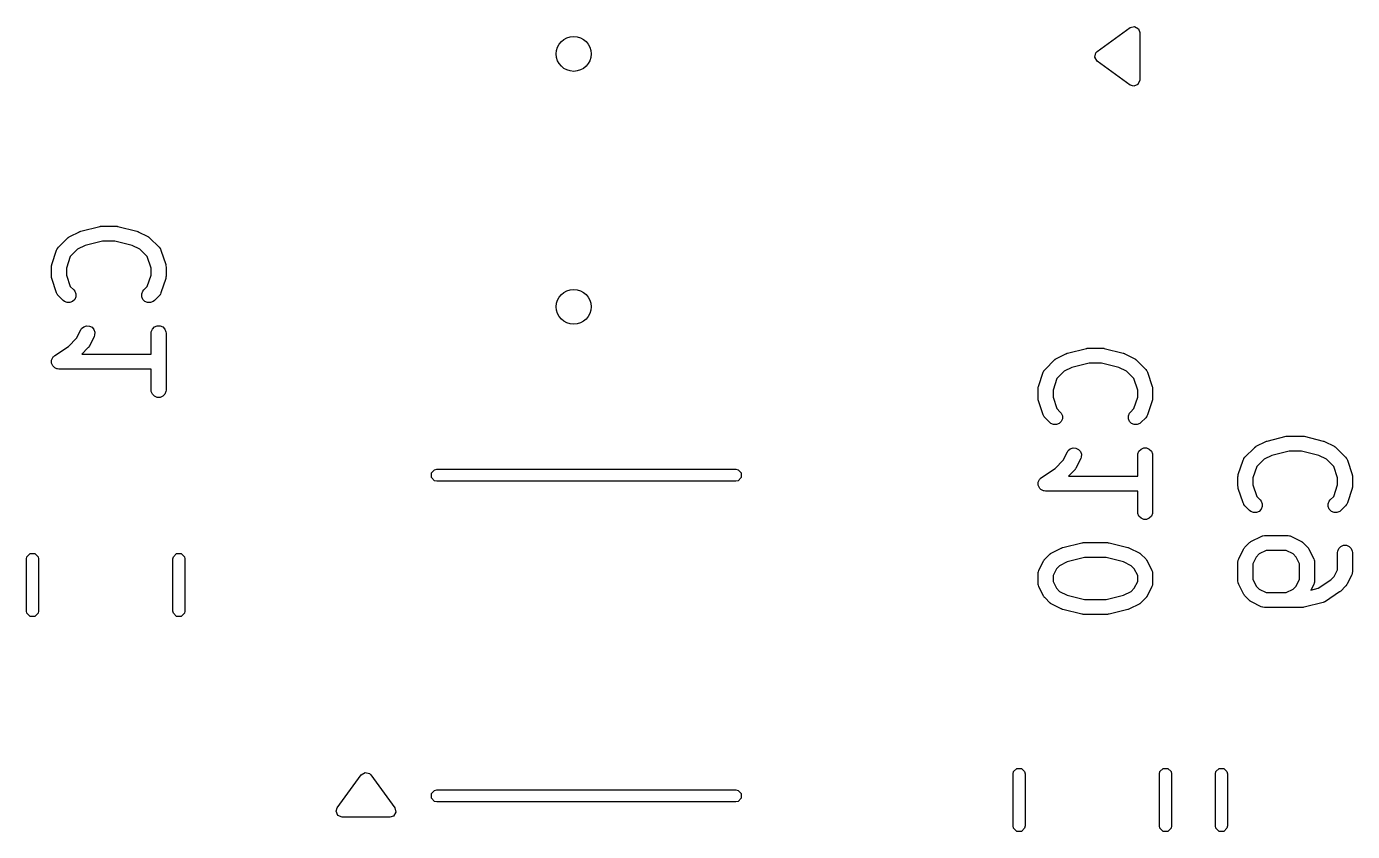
# Model space of a CAD drawing. Extents: x 0.25 to 2.52, y 0.36 to 1.75.
# Drawn here: x 1.404 to 1.928, y 1.043 to 1.361 of the extents above; entities that cross this region are included whole.
import ezdxf

# ---------------------------------------------------------------- set-up
doc = ezdxf.new("R2010")
doc.units = 0
doc.header["$MEASUREMENT"] = 0
doc.layers.add('BLACK', color=7, linetype='CONTINUOUS')

msp = doc.modelspace()

# ---------------------------------------------------------------- linework, layer by layer
at = {"layer": 'BLACK', "linetype": 'CONTINUOUS'}
for p, q in [((1.82699, 1.35096), (1.83998, 1.36041)), ((1.83998, 1.36041), (1.84174, 1.36083)), ((1.84174, 1.36083), (1.84328, 1.35989)), ((1.84328, 1.35989), (1.84374, 1.3585)), ((1.84374, 1.3585), (1.84374, 1.3396)), ((1.82605, 1.34868), (1.82647, 1.35044)), ((1.82699, 1.34714), (1.82605, 1.34868)), ((1.82647, 1.35044), (1.82699, 1.35096)), ((1.83998, 1.33769), (1.82699, 1.34714)), ((1.84137, 1.33724), (1.83998, 1.33769)), ((1.84304, 1.33793), (1.84137, 1.33724)), ((1.84374, 1.3396), (1.84304, 1.33793)), ((1.42084, 1.27783), (1.42459, 1.2797)), ((1.42459, 1.2797), (1.42463, 1.27972)), ((1.42463, 1.27972), (1.42465, 1.27973)), ((1.42465, 1.27973), (1.42489, 1.27982)), ((1.42489, 1.27982), (1.42513, 1.27991)), ((1.42513, 1.27991), (1.42515, 1.27991)), ((1.42515, 1.27991), (1.42519, 1.27992)), ((1.42519, 1.27992), (1.43269, 1.2818)), ((1.43269, 1.2818), (1.43279, 1.28181)), ((1.43279, 1.28181), (1.43283, 1.28183)), ((1.43283, 1.28183), (1.43305, 1.28185)), ((1.43305, 1.28185), (1.43327, 1.28188)), ((1.43327, 1.28188), (1.43331, 1.28188)), ((1.43331, 1.28188), (1.43341, 1.28189)), ((1.43341, 1.28189), (1.43903, 1.28189)), ((1.43903, 1.28189), (1.43913, 1.28188)), ((1.43913, 1.28188), (1.43918, 1.28188)), ((1.43918, 1.28188), (1.43939, 1.28185)), ((1.43939, 1.28185), (1.43961, 1.28183)), ((1.43961, 1.28183), (1.43965, 1.28181)), ((1.43965, 1.28181), (1.43975, 1.2818)), ((1.43975, 1.2818), (1.44725, 1.27992)), ((1.44725, 1.27992), (1.44729, 1.27991)), ((1.44729, 1.27991), (1.44731, 1.27991)), ((1.44731, 1.27991), (1.44755, 1.27982)), ((1.44755, 1.27982), (1.44779, 1.27973)), ((1.44779, 1.27973), (1.44781, 1.27972)), ((1.44781, 1.27972), (1.44785, 1.2797)), ((1.44785, 1.2797), (1.4516, 1.27783)), ((1.41632, 1.27352), (1.42007, 1.27727)), ((1.42007, 1.27727), (1.4203, 1.27746)), ((1.4203, 1.27746), (1.42035, 1.27752)), ((1.42035, 1.27752), (1.42044, 1.27757)), ((1.42044, 1.27757), (1.42052, 1.27764)), ((1.42052, 1.27764), (1.42059, 1.27767)), ((1.42059, 1.27767), (1.42084, 1.27783)), ((1.42694, 1.27427), (1.42391, 1.27276)), ((1.43377, 1.27598), (1.42694, 1.27427)), ((1.43867, 1.27598), (1.43377, 1.27598)), ((1.4455, 1.27427), (1.43867, 1.27598)), ((1.44853, 1.27276), (1.4455, 1.27427)), ((1.4516, 1.27783), (1.45185, 1.27767)), ((1.45185, 1.27767), (1.45192, 1.27764)), ((1.45192, 1.27764), (1.452, 1.27757)), ((1.452, 1.27757), (1.45209, 1.27752)), ((1.45209, 1.27752), (1.45214, 1.27746)), ((1.45214, 1.27746), (1.45237, 1.27727)), ((1.45237, 1.27727), (1.45612, 1.27352)), ((1.41373, 1.26674), (1.41561, 1.27237)), ((1.41561, 1.27237), (1.41585, 1.2729)), ((1.41585, 1.2729), (1.41592, 1.27298)), ((1.41592, 1.27298), (1.41596, 1.27308)), ((1.41596, 1.27308), (1.41632, 1.27352)), ((1.42099, 1.26984), (1.41949, 1.26533)), ((1.42391, 1.27276), (1.42099, 1.26984)), ((1.45145, 1.26984), (1.44853, 1.27276)), ((1.45295, 1.26533), (1.45145, 1.26984)), ((1.45612, 1.27352), (1.45649, 1.27308)), ((1.45649, 1.27308), (1.45653, 1.27298)), ((1.45653, 1.27298), (1.4566, 1.2729)), ((1.4566, 1.2729), (1.45683, 1.27237)), ((1.45683, 1.27237), (1.45871, 1.26674)), ((1.41358, 1.26581), (1.41361, 1.2661)), ((1.41358, 1.26206), (1.41358, 1.26581)), ((1.41361, 1.26618), (1.41363, 1.26628)), ((1.41361, 1.2661), (1.41361, 1.26618)), ((1.41363, 1.26628), (1.41364, 1.26639)), ((1.41364, 1.26639), (1.41367, 1.26646)), ((1.41367, 1.26646), (1.41373, 1.26674)), ((1.41949, 1.26533), (1.41949, 1.26254)), ((1.45295, 1.26254), (1.45295, 1.26533)), ((1.45871, 1.26674), (1.45877, 1.26646)), ((1.45877, 1.26646), (1.4588, 1.26639)), ((1.4588, 1.26639), (1.45881, 1.26628)), ((1.45881, 1.26628), (1.45884, 1.26618)), ((1.45884, 1.26618), (1.45883, 1.2661)), ((1.45883, 1.2661), (1.45886, 1.26581)), ((1.45886, 1.26581), (1.45886, 1.26206)), ((1.41361, 1.26177), (1.41358, 1.26206)), ((1.41361, 1.26169), (1.41361, 1.26177)), ((1.41363, 1.26159), (1.41361, 1.26169)), ((1.41364, 1.26148), (1.41363, 1.26159)), ((1.41367, 1.26141), (1.41364, 1.26148)), ((1.41373, 1.26113), (1.41367, 1.26141)), ((1.41561, 1.2555), (1.41373, 1.26113)), ((1.41949, 1.26254), (1.42099, 1.25803)), ((1.42099, 1.25803), (1.42237, 1.25665)), ((1.45007, 1.25665), (1.45145, 1.25803)), ((1.45145, 1.25803), (1.45295, 1.26254)), ((1.45871, 1.26113), (1.45683, 1.2555)), ((1.45877, 1.26141), (1.45871, 1.26113)), ((1.4588, 1.26148), (1.45877, 1.26141)), ((1.45881, 1.26159), (1.4588, 1.26148)), ((1.45884, 1.26169), (1.45881, 1.26159)), ((1.45886, 1.26206), (1.45883, 1.26177)), ((1.45883, 1.26177), (1.45884, 1.26169)), ((1.41585, 1.25497), (1.41561, 1.2555)), ((1.41592, 1.25489), (1.41585, 1.25497)), ((1.41596, 1.2548), (1.41592, 1.25489)), ((1.41632, 1.25435), (1.41596, 1.2548)), ((1.4182, 1.25247), (1.41632, 1.25435)), ((1.42274, 1.25292), (1.42193, 1.25211)), ((1.42237, 1.25665), (1.42274, 1.2562)), ((1.42274, 1.2562), (1.42318, 1.25514)), ((1.42318, 1.25399), (1.42274, 1.25292)), ((1.42318, 1.25514), (1.42318, 1.25399)), ((1.44926, 1.25514), (1.4497, 1.2562)), ((1.44926, 1.25399), (1.44926, 1.25514)), ((1.4497, 1.25292), (1.44926, 1.25399)), ((1.4497, 1.2562), (1.45007, 1.25665)), ((1.45052, 1.25211), (1.4497, 1.25292)), ((1.45612, 1.25435), (1.45424, 1.25247)), ((1.45649, 1.2548), (1.45612, 1.25435)), ((1.45653, 1.25489), (1.45649, 1.2548)), ((1.4566, 1.25497), (1.45653, 1.25489)), ((1.45683, 1.2555), (1.4566, 1.25497)), ((1.41865, 1.25211), (1.4182, 1.25247)), ((1.41971, 1.25167), (1.41865, 1.25211)), ((1.42086, 1.25167), (1.41971, 1.25167)), ((1.42193, 1.25211), (1.42086, 1.25167)), ((1.45158, 1.25167), (1.45052, 1.25211)), ((1.45273, 1.25167), (1.45158, 1.25167)), ((1.4538, 1.25211), (1.45273, 1.25167)), ((1.45424, 1.25247), (1.4538, 1.25211)), ((1.42632, 1.24213), (1.42742, 1.24249)), ((1.42742, 1.24249), (1.42856, 1.24241)), ((1.42856, 1.24241), (1.4296, 1.2419)), ((1.45427, 1.24202), (1.45533, 1.24246)), ((1.45533, 1.24246), (1.45648, 1.24246)), ((1.45648, 1.24246), (1.45755, 1.24202)), ((1.42028, 1.23436), (1.42348, 1.23756)), ((1.42348, 1.23756), (1.42514, 1.24088)), ((1.42514, 1.24088), (1.42545, 1.24137)), ((1.42545, 1.24137), (1.42632, 1.24213)), ((1.43043, 1.23824), (1.42855, 1.23449)), ((1.4296, 1.2419), (1.43035, 1.24103)), ((1.43035, 1.24103), (1.43071, 1.23993)), ((1.43063, 1.23878), (1.43043, 1.23824)), ((1.43071, 1.23993), (1.43063, 1.23878)), ((1.45295, 1.23956), (1.45301, 1.24014)), ((1.45295, 1.23127), (1.45295, 1.23956)), ((1.45301, 1.24014), (1.45345, 1.2412)), ((1.45345, 1.2412), (1.45427, 1.24202)), ((1.45755, 1.24202), (1.45836, 1.2412)), ((1.45836, 1.2412), (1.4588, 1.24014)), ((1.4588, 1.24014), (1.45886, 1.23956)), ((1.45886, 1.23956), (1.45886, 1.21707)), ((1.4149, 1.23077), (1.42028, 1.23436)), ((1.428, 1.23373), (1.42554, 1.23127)), ((1.42818, 1.23395), (1.428, 1.23373)), ((1.42824, 1.234), (1.42818, 1.23395)), ((1.4283, 1.23409), (1.42824, 1.234)), ((1.42837, 1.23417), (1.4283, 1.23409)), ((1.42839, 1.23425), (1.42837, 1.23417)), ((1.42855, 1.23449), (1.42839, 1.23425)), ((1.81519, 1.23167), (1.82269, 1.23355)), ((1.82269, 1.23355), (1.82279, 1.23356)), ((1.82279, 1.23356), (1.82283, 1.23358)), ((1.82283, 1.23358), (1.82305, 1.2336)), ((1.82305, 1.2336), (1.82327, 1.23363)), ((1.82327, 1.23363), (1.82331, 1.23362)), ((1.82331, 1.23362), (1.82341, 1.23363)), ((1.82341, 1.23363), (1.82903, 1.23363)), ((1.82903, 1.23363), (1.82913, 1.23362)), ((1.82913, 1.23362), (1.82918, 1.23363)), ((1.82918, 1.23363), (1.82939, 1.2336)), ((1.82939, 1.2336), (1.82961, 1.23358)), ((1.82961, 1.23358), (1.82965, 1.23356)), ((1.82965, 1.23356), (1.82975, 1.23355)), ((1.82975, 1.23355), (1.83725, 1.23167)), ((1.41358, 1.22832), (1.41364, 1.2286)), ((1.41364, 1.22803), (1.41358, 1.22832)), ((1.41364, 1.22889), (1.41375, 1.22916)), ((1.41364, 1.2286), (1.41364, 1.22889)), ((1.41364, 1.22774), (1.41364, 1.22803)), ((1.41375, 1.22747), (1.41364, 1.22774)), ((1.41375, 1.22916), (1.41381, 1.22945)), ((1.41381, 1.22719), (1.41375, 1.22747)), ((1.41381, 1.22945), (1.41397, 1.22969)), ((1.41397, 1.22694), (1.41381, 1.22719)), ((1.41397, 1.22969), (1.41408, 1.22996)), ((1.41408, 1.22667), (1.41397, 1.22694)), ((1.41408, 1.22996), (1.41429, 1.23016)), ((1.41429, 1.22647), (1.41408, 1.22667)), ((1.41429, 1.23016), (1.41445, 1.23041)), ((1.41445, 1.23041), (1.41489, 1.23077)), ((1.41489, 1.23077), (1.4149, 1.23077)), ((1.4149, 1.23077), (1.4149, 1.23077)), ((1.4149, 1.23077), (1.4149, 1.23077)), ((1.42554, 1.23127), (1.45295, 1.23127)), ((1.80632, 1.22527), (1.81007, 1.22902)), ((1.81007, 1.22902), (1.8103, 1.22921)), ((1.8103, 1.22921), (1.81035, 1.22926)), ((1.81035, 1.22926), (1.81044, 1.22932)), ((1.81044, 1.22932), (1.81052, 1.22939)), ((1.81052, 1.22939), (1.81059, 1.22942)), ((1.81059, 1.22942), (1.81084, 1.22957)), ((1.81084, 1.22957), (1.81459, 1.23145)), ((1.81459, 1.23145), (1.81463, 1.23146)), ((1.81463, 1.23146), (1.81465, 1.23148)), ((1.81465, 1.23148), (1.81489, 1.23156)), ((1.81489, 1.23156), (1.81513, 1.23165)), ((1.81513, 1.23165), (1.81515, 1.23166)), ((1.81515, 1.23166), (1.81519, 1.23167)), ((1.82377, 1.22773), (1.81694, 1.22602)), ((1.82867, 1.22773), (1.82377, 1.22773)), ((1.8355, 1.22602), (1.82867, 1.22773)), ((1.83725, 1.23167), (1.83729, 1.23166)), ((1.83729, 1.23166), (1.83731, 1.23165)), ((1.83731, 1.23165), (1.83755, 1.23156)), ((1.83755, 1.23156), (1.83779, 1.23148)), ((1.83779, 1.23148), (1.83781, 1.23146)), ((1.83781, 1.23146), (1.83785, 1.23145)), ((1.83785, 1.23145), (1.8416, 1.22957)), ((1.8416, 1.22957), (1.84185, 1.22942)), ((1.84185, 1.22942), (1.84192, 1.22939)), ((1.84192, 1.22939), (1.842, 1.22932)), ((1.842, 1.22932), (1.84209, 1.22926)), ((1.84209, 1.22926), (1.84214, 1.22921)), ((1.84214, 1.22921), (1.84237, 1.22902)), ((1.84237, 1.22902), (1.84612, 1.22527)), ((1.41445, 1.22623), (1.41429, 1.22647)), ((1.41469, 1.22607), (1.41445, 1.22623)), ((1.4149, 1.22586), (1.41469, 1.22607)), ((1.41516, 1.22575), (1.4149, 1.22586)), ((1.4154, 1.22559), (1.41516, 1.22575)), ((1.41569, 1.22553), (1.4154, 1.22559)), ((1.41596, 1.22542), (1.41569, 1.22553)), ((1.41653, 1.22536), (1.41596, 1.22542)), ((1.41654, 1.22536), (1.41653, 1.22536)), ((1.41653, 1.22536), (1.41653, 1.22536)), ((1.41653, 1.22536), (1.41653, 1.22536)), ((1.45295, 1.22536), (1.41654, 1.22536)), ((1.45295, 1.21707), (1.45295, 1.22536)), ((1.80373, 1.21849), (1.80561, 1.22412)), ((1.80561, 1.22412), (1.80585, 1.22464)), ((1.80585, 1.22464), (1.80592, 1.22472)), ((1.80592, 1.22472), (1.80596, 1.22482)), ((1.80596, 1.22482), (1.80632, 1.22527)), ((1.81099, 1.22159), (1.80949, 1.21708)), ((1.81391, 1.22451), (1.81099, 1.22159)), ((1.81694, 1.22602), (1.81391, 1.22451)), ((1.83853, 1.22451), (1.8355, 1.22602)), ((1.84145, 1.22159), (1.83853, 1.22451)), ((1.84295, 1.21708), (1.84145, 1.22159)), ((1.84612, 1.22527), (1.84649, 1.22482)), ((1.84649, 1.22482), (1.84653, 1.22472)), ((1.84653, 1.22472), (1.8466, 1.22464)), ((1.8466, 1.22464), (1.84683, 1.22412)), ((1.84683, 1.22412), (1.84871, 1.21849)), ((1.45301, 1.21649), (1.45295, 1.21707)), ((1.45345, 1.21543), (1.45301, 1.21649)), ((1.4588, 1.21649), (1.45836, 1.21543)), ((1.45886, 1.21707), (1.4588, 1.21649)), ((1.80358, 1.21756), (1.80361, 1.21785)), ((1.80358, 1.21381), (1.80358, 1.21756)), ((1.80361, 1.21793), (1.80363, 1.21803)), ((1.80361, 1.21785), (1.80361, 1.21793)), ((1.80363, 1.21803), (1.80364, 1.21813)), ((1.80364, 1.21813), (1.80367, 1.21821)), ((1.80367, 1.21821), (1.80373, 1.21849)), ((1.80949, 1.21708), (1.80949, 1.21429)), ((1.84295, 1.21429), (1.84295, 1.21708)), ((1.84871, 1.21849), (1.84877, 1.21821)), ((1.84877, 1.21821), (1.8488, 1.21813)), ((1.8488, 1.21813), (1.84881, 1.21803)), ((1.84881, 1.21803), (1.84884, 1.21793)), ((1.84884, 1.21793), (1.84883, 1.21785)), ((1.84883, 1.21785), (1.84886, 1.21756)), ((1.84886, 1.21756), (1.84886, 1.21381)), ((1.45427, 1.21461), (1.45345, 1.21543)), ((1.45533, 1.21417), (1.45427, 1.21461)), ((1.45648, 1.21417), (1.45533, 1.21417)), ((1.45755, 1.21461), (1.45648, 1.21417)), ((1.45836, 1.21543), (1.45755, 1.21461)), ((1.80361, 1.21352), (1.80358, 1.21381)), ((1.80361, 1.21344), (1.80361, 1.21352)), ((1.80363, 1.21334), (1.80361, 1.21344)), ((1.80364, 1.21323), (1.80363, 1.21334)), ((1.80367, 1.21316), (1.80364, 1.21323)), ((1.80373, 1.21287), (1.80367, 1.21316)), ((1.80561, 1.20725), (1.80373, 1.21287)), ((1.80949, 1.21429), (1.81099, 1.20978)), ((1.84145, 1.20978), (1.84295, 1.21429)), ((1.84871, 1.21287), (1.84683, 1.20725)), ((1.84877, 1.21316), (1.84871, 1.21287)), ((1.8488, 1.21323), (1.84877, 1.21316)), ((1.84881, 1.21334), (1.8488, 1.21323)), ((1.84884, 1.21344), (1.84881, 1.21334)), ((1.84886, 1.21381), (1.84883, 1.21352)), ((1.84883, 1.21352), (1.84884, 1.21344)), ((1.80585, 1.20672), (1.80561, 1.20725)), ((1.80592, 1.20664), (1.80585, 1.20672)), ((1.80596, 1.20654), (1.80592, 1.20664)), ((1.80632, 1.2061), (1.80596, 1.20654)), ((1.8082, 1.20422), (1.80632, 1.2061)), ((1.81099, 1.20978), (1.81237, 1.2084)), ((1.81237, 1.2084), (1.81274, 1.20795)), ((1.81274, 1.20795), (1.81318, 1.20689)), ((1.81318, 1.20573), (1.81274, 1.20467)), ((1.81318, 1.20689), (1.81318, 1.20573)), ((1.83926, 1.20689), (1.8397, 1.20795)), ((1.83926, 1.20573), (1.83926, 1.20689)), ((1.8397, 1.20467), (1.83926, 1.20573)), ((1.8397, 1.20795), (1.84007, 1.2084)), ((1.84007, 1.2084), (1.84145, 1.20978)), ((1.84612, 1.2061), (1.84424, 1.20422)), ((1.84649, 1.20654), (1.84612, 1.2061)), ((1.84653, 1.20664), (1.84649, 1.20654)), ((1.8466, 1.20672), (1.84653, 1.20664)), ((1.84683, 1.20725), (1.8466, 1.20672)), ((1.80865, 1.20385), (1.8082, 1.20422)), ((1.80971, 1.20341), (1.80865, 1.20385)), ((1.81086, 1.20341), (1.80971, 1.20341)), ((1.81193, 1.20385), (1.81086, 1.20341)), ((1.81274, 1.20467), (1.81193, 1.20385)), ((1.84052, 1.20385), (1.8397, 1.20467)), ((1.84158, 1.20341), (1.84052, 1.20385)), ((1.84273, 1.20341), (1.84158, 1.20341)), ((1.8438, 1.20385), (1.84273, 1.20341)), ((1.84424, 1.20422), (1.8438, 1.20385)), ((1.88984, 1.19483), (1.89359, 1.1967)), ((1.89359, 1.1967), (1.89363, 1.19672)), ((1.89363, 1.19672), (1.89365, 1.19673)), ((1.89365, 1.19673), (1.89389, 1.19682)), ((1.89389, 1.19682), (1.89413, 1.19691)), ((1.89413, 1.19691), (1.89415, 1.19691)), ((1.89415, 1.19691), (1.89419, 1.19692)), ((1.89419, 1.19692), (1.90169, 1.1988)), ((1.90169, 1.1988), (1.90179, 1.19881)), ((1.90179, 1.19881), (1.90183, 1.19883)), ((1.90183, 1.19883), (1.90205, 1.19885)), ((1.90205, 1.19885), (1.90227, 1.19888)), ((1.90227, 1.19888), (1.90231, 1.19888)), ((1.90231, 1.19888), (1.90241, 1.19889)), ((1.90241, 1.19889), (1.90803, 1.19889)), ((1.90803, 1.19889), (1.90813, 1.19888)), ((1.90813, 1.19888), (1.90818, 1.19888)), ((1.90818, 1.19888), (1.90839, 1.19885)), ((1.90839, 1.19885), (1.90861, 1.19883)), ((1.90861, 1.19883), (1.90865, 1.19881)), ((1.90865, 1.19881), (1.90875, 1.1988)), ((1.90875, 1.1988), (1.91625, 1.19692)), ((1.91625, 1.19692), (1.91629, 1.19691)), ((1.91629, 1.19691), (1.91631, 1.19691)), ((1.91631, 1.19691), (1.91655, 1.19682)), ((1.91655, 1.19682), (1.91679, 1.19673)), ((1.91679, 1.19673), (1.91681, 1.19672)), ((1.91681, 1.19672), (1.91685, 1.1967)), ((1.91685, 1.1967), (1.9206, 1.19483)), ((1.81348, 1.18931), (1.81514, 1.19263)), ((1.81514, 1.19263), (1.81545, 1.19312)), ((1.81545, 1.19312), (1.81632, 1.19388)), ((1.81632, 1.19388), (1.81742, 1.19424)), ((1.81742, 1.19424), (1.81856, 1.19416)), ((1.82043, 1.18999), (1.81855, 1.18624)), ((1.81856, 1.19416), (1.8196, 1.19364)), ((1.8196, 1.19364), (1.82035, 1.19277)), ((1.82035, 1.19277), (1.82071, 1.19168)), ((1.82063, 1.19053), (1.82043, 1.18999)), ((1.82071, 1.19168), (1.82063, 1.19053)), ((1.84295, 1.19131), (1.84301, 1.19189)), ((1.84295, 1.18302), (1.84295, 1.19131)), ((1.84301, 1.19189), (1.84345, 1.19295)), ((1.84345, 1.19295), (1.84427, 1.19377)), ((1.84427, 1.19377), (1.84533, 1.19421)), ((1.84533, 1.19421), (1.84648, 1.19421)), ((1.84648, 1.19421), (1.84755, 1.19377)), ((1.84755, 1.19377), (1.84836, 1.19295)), ((1.84836, 1.19295), (1.8488, 1.19189)), ((1.8488, 1.19189), (1.84886, 1.19131)), ((1.84886, 1.19131), (1.84886, 1.16881)), ((1.88461, 1.18937), (1.88485, 1.1899)), ((1.88485, 1.1899), (1.88492, 1.18998)), ((1.88492, 1.18998), (1.88496, 1.19008)), ((1.88496, 1.19008), (1.88532, 1.19052)), ((1.88532, 1.19052), (1.88907, 1.19427)), ((1.88907, 1.19427), (1.8893, 1.19446)), ((1.8893, 1.19446), (1.88935, 1.19452)), ((1.88935, 1.19452), (1.88944, 1.19457)), ((1.88944, 1.19457), (1.88952, 1.19464)), ((1.88952, 1.19464), (1.88959, 1.19467)), ((1.88959, 1.19467), (1.88984, 1.19483)), ((1.89594, 1.19127), (1.89291, 1.18976)), ((1.90277, 1.19298), (1.89594, 1.19127)), ((1.90767, 1.19298), (1.90277, 1.19298)), ((1.9145, 1.19127), (1.90767, 1.19298)), ((1.91753, 1.18976), (1.9145, 1.19127)), ((1.9206, 1.19483), (1.92085, 1.19467)), ((1.92085, 1.19467), (1.92092, 1.19464)), ((1.92092, 1.19464), (1.921, 1.19457)), ((1.921, 1.19457), (1.92109, 1.19452)), ((1.92109, 1.19452), (1.92114, 1.19446)), ((1.92114, 1.19446), (1.92137, 1.19427)), ((1.92137, 1.19427), (1.92512, 1.19052)), ((1.92512, 1.19052), (1.92549, 1.19008)), ((1.92549, 1.19008), (1.92553, 1.18998)), ((1.92553, 1.18998), (1.9256, 1.1899)), ((1.9256, 1.1899), (1.92583, 1.18937)), ((1.56376, 1.18429), (1.56504, 1.18557)), ((1.56504, 1.18557), (1.56594, 1.18575)), ((1.56594, 1.18575), (1.625, 1.18575)), ((1.625, 1.18575), (1.68406, 1.18575)), ((1.68406, 1.18575), (1.68496, 1.18557)), ((1.68496, 1.18557), (1.68624, 1.18429)), ((1.8049, 1.18252), (1.81028, 1.18611)), ((1.81028, 1.18611), (1.81348, 1.18931)), ((1.818, 1.18547), (1.81554, 1.18302)), ((1.81818, 1.1857), (1.818, 1.18547)), ((1.81824, 1.18575), (1.81818, 1.1857)), ((1.8183, 1.18584), (1.81824, 1.18575)), ((1.81837, 1.18592), (1.8183, 1.18584)), ((1.81839, 1.18599), (1.81837, 1.18592)), ((1.81855, 1.18624), (1.81839, 1.18599)), ((1.88273, 1.18374), (1.88461, 1.18937)), ((1.88999, 1.18684), (1.88849, 1.18233)), ((1.89291, 1.18976), (1.88999, 1.18684)), ((1.92045, 1.18684), (1.91753, 1.18976)), ((1.92195, 1.18233), (1.92045, 1.18684)), ((1.92583, 1.18937), (1.92771, 1.18374)), ((1.56376, 1.18248), (1.56376, 1.18429)), ((1.56504, 1.1812), (1.56376, 1.18248)), ((1.56594, 1.18102), (1.56504, 1.1812)), ((1.625, 1.18102), (1.56594, 1.18102)), ((1.68406, 1.18102), (1.625, 1.18102)), ((1.68496, 1.1812), (1.68406, 1.18102)), ((1.68624, 1.18248), (1.68496, 1.1812)), ((1.68624, 1.18429), (1.68624, 1.18248)), ((1.80358, 1.18007), (1.80364, 1.18035)), ((1.80364, 1.17978), (1.80358, 1.18007)), ((1.80364, 1.18064), (1.80375, 1.18091)), ((1.80364, 1.18035), (1.80364, 1.18064)), ((1.80364, 1.17949), (1.80364, 1.17978)), ((1.80375, 1.17922), (1.80364, 1.17949)), ((1.80375, 1.18091), (1.80381, 1.1812)), ((1.80381, 1.1812), (1.80397, 1.18144)), ((1.80397, 1.18144), (1.80408, 1.1817)), ((1.80408, 1.1817), (1.80429, 1.18191)), ((1.80429, 1.18191), (1.80445, 1.18215)), ((1.80445, 1.18215), (1.80489, 1.18252)), ((1.80489, 1.18252), (1.8049, 1.18252)), ((1.8049, 1.18252), (1.8049, 1.18252)), ((1.8049, 1.18252), (1.8049, 1.18252)), ((1.81554, 1.18302), (1.84295, 1.18302)), ((1.88258, 1.18281), (1.88261, 1.1831)), ((1.88258, 1.17906), (1.88258, 1.18281)), ((1.88261, 1.18318), (1.88263, 1.18328)), ((1.88261, 1.1831), (1.88261, 1.18318)), ((1.88263, 1.18328), (1.88264, 1.18339)), ((1.88264, 1.18339), (1.88267, 1.18346)), ((1.88267, 1.18346), (1.88273, 1.18374)), ((1.88849, 1.18233), (1.88849, 1.17954)), ((1.88849, 1.17954), (1.88999, 1.17503)), ((1.92045, 1.17503), (1.92195, 1.17954)), ((1.92195, 1.17954), (1.92195, 1.18233)), ((1.92771, 1.18374), (1.92777, 1.18346)), ((1.92777, 1.18346), (1.9278, 1.18339)), ((1.9278, 1.18339), (1.92781, 1.18328)), ((1.92781, 1.18328), (1.92784, 1.18318)), ((1.92784, 1.18318), (1.92783, 1.1831)), ((1.92783, 1.1831), (1.92786, 1.18281)), ((1.92786, 1.18281), (1.92786, 1.17906)), ((1.80381, 1.17894), (1.80375, 1.17922)), ((1.80397, 1.17869), (1.80381, 1.17894)), ((1.80408, 1.17842), (1.80397, 1.17869)), ((1.80429, 1.17822), (1.80408, 1.17842)), ((1.80445, 1.17798), (1.80429, 1.17822)), ((1.80469, 1.17781), (1.80445, 1.17798)), ((1.8049, 1.17761), (1.80469, 1.17781)), ((1.80516, 1.1775), (1.8049, 1.17761)), ((1.8054, 1.17734), (1.80516, 1.1775)), ((1.80569, 1.17728), (1.8054, 1.17734)), ((1.80596, 1.17717), (1.80569, 1.17728)), ((1.80653, 1.17711), (1.80596, 1.17717)), ((1.80654, 1.17711), (1.80653, 1.17711)), ((1.80653, 1.17711), (1.80653, 1.17711)), ((1.80653, 1.17711), (1.80653, 1.17711)), ((1.84295, 1.17711), (1.80654, 1.17711)), ((1.84295, 1.16881), (1.84295, 1.17711)), ((1.88261, 1.17877), (1.88258, 1.17906)), ((1.88261, 1.17869), (1.88261, 1.17877)), ((1.88263, 1.17859), (1.88261, 1.17869)), ((1.88264, 1.17848), (1.88263, 1.17859)), ((1.88267, 1.17841), (1.88264, 1.17848)), ((1.88273, 1.17813), (1.88267, 1.17841)), ((1.88461, 1.1725), (1.88273, 1.17813)), ((1.88999, 1.17503), (1.89137, 1.17365)), ((1.91907, 1.17365), (1.92045, 1.17503)), ((1.92771, 1.17813), (1.92583, 1.1725)), ((1.92777, 1.17841), (1.92771, 1.17813)), ((1.9278, 1.17848), (1.92777, 1.17841)), ((1.92781, 1.17859), (1.9278, 1.17848)), ((1.92784, 1.17869), (1.92781, 1.17859)), ((1.92786, 1.17906), (1.92783, 1.17877)), ((1.92783, 1.17877), (1.92784, 1.17869)), ((1.88485, 1.17197), (1.88461, 1.1725)), ((1.88492, 1.17189), (1.88485, 1.17197)), ((1.88496, 1.1718), (1.88492, 1.17189)), ((1.88532, 1.17135), (1.88496, 1.1718)), ((1.8872, 1.16947), (1.88532, 1.17135)), ((1.88765, 1.16911), (1.8872, 1.16947)), ((1.88871, 1.16867), (1.88765, 1.16911)), ((1.89093, 1.16911), (1.88986, 1.16867)), ((1.89174, 1.16992), (1.89093, 1.16911)), ((1.89137, 1.17365), (1.89174, 1.1732)), ((1.89174, 1.1732), (1.89218, 1.17214)), ((1.89218, 1.17099), (1.89174, 1.16992)), ((1.89218, 1.17214), (1.89218, 1.17099)), ((1.91826, 1.17214), (1.9187, 1.1732)), ((1.91826, 1.17099), (1.91826, 1.17214)), ((1.9187, 1.16992), (1.91826, 1.17099)), ((1.9187, 1.1732), (1.91907, 1.17365)), ((1.91952, 1.16911), (1.9187, 1.16992)), ((1.92058, 1.16867), (1.91952, 1.16911)), ((1.9228, 1.16911), (1.92173, 1.16867)), ((1.92324, 1.16947), (1.9228, 1.16911)), ((1.92512, 1.17135), (1.92324, 1.16947)), ((1.92549, 1.1718), (1.92512, 1.17135)), ((1.92553, 1.17189), (1.92549, 1.1718)), ((1.9256, 1.17197), (1.92553, 1.17189)), ((1.92583, 1.1725), (1.9256, 1.17197)), ((1.84301, 1.16824), (1.84295, 1.16881)), ((1.84345, 1.16717), (1.84301, 1.16824)), ((1.84427, 1.16636), (1.84345, 1.16717)), ((1.84533, 1.16592), (1.84427, 1.16636)), ((1.84648, 1.16592), (1.84533, 1.16592)), ((1.84755, 1.16636), (1.84648, 1.16592)), ((1.84836, 1.16717), (1.84755, 1.16636)), ((1.8488, 1.16824), (1.84836, 1.16717)), ((1.84886, 1.16881), (1.8488, 1.16824)), ((1.88986, 1.16867), (1.88871, 1.16867)), ((1.92173, 1.16867), (1.92058, 1.16867)), ((1.88797, 1.15733), (1.89171, 1.1592)), ((1.89171, 1.1592), (1.89226, 1.15941)), ((1.89226, 1.15941), (1.89236, 1.15942)), ((1.89236, 1.15942), (1.89246, 1.15946)), ((1.89246, 1.15946), (1.89304, 1.15952)), ((1.89304, 1.15952), (1.90241, 1.15952)), ((1.90241, 1.15952), (1.90299, 1.15946)), ((1.90299, 1.15946), (1.90308, 1.15942)), ((1.90308, 1.15942), (1.90319, 1.15941)), ((1.90319, 1.15941), (1.90373, 1.1592)), ((1.90373, 1.1592), (1.90748, 1.15733)), ((1.80897, 1.15271), (1.81271, 1.15458)), ((1.81271, 1.15458), (1.81276, 1.1546)), ((1.81276, 1.1546), (1.81277, 1.15461)), ((1.81277, 1.15461), (1.81302, 1.1547)), ((1.81302, 1.1547), (1.81326, 1.15479)), ((1.81326, 1.15479), (1.81328, 1.15479)), ((1.81328, 1.15479), (1.81332, 1.15481)), ((1.81332, 1.15481), (1.82082, 1.15668)), ((1.82082, 1.15668), (1.82092, 1.1567)), ((1.82092, 1.1567), (1.82096, 1.15671)), ((1.82096, 1.15671), (1.82118, 1.15673)), ((1.82118, 1.15673), (1.82139, 1.15677)), ((1.82139, 1.15677), (1.82143, 1.15676)), ((1.82143, 1.15676), (1.82153, 1.15677)), ((1.82153, 1.15677), (1.83091, 1.15677)), ((1.83091, 1.15677), (1.83101, 1.15676)), ((1.83101, 1.15676), (1.83105, 1.15677)), ((1.83105, 1.15677), (1.83127, 1.15673)), ((1.83127, 1.15673), (1.83148, 1.15671)), ((1.83148, 1.15671), (1.83152, 1.1567)), ((1.83152, 1.1567), (1.83162, 1.15668)), ((1.83162, 1.15668), (1.83912, 1.15481)), ((1.83912, 1.15481), (1.83917, 1.15479)), ((1.83917, 1.15479), (1.83919, 1.15479)), ((1.83919, 1.15479), (1.83943, 1.1547)), ((1.83943, 1.1547), (1.83967, 1.15461)), ((1.83967, 1.15461), (1.83969, 1.1546)), ((1.83969, 1.1546), (1.83973, 1.15458)), ((1.83973, 1.15458), (1.84348, 1.15271)), ((1.8829, 1.15038), (1.88477, 1.15413)), ((1.88477, 1.15413), (1.88493, 1.15438)), ((1.88493, 1.15438), (1.88496, 1.15445)), ((1.88496, 1.15445), (1.88502, 1.15454)), ((1.88502, 1.15454), (1.88508, 1.15462)), ((1.88508, 1.15462), (1.88514, 1.15468)), ((1.88514, 1.15468), (1.88532, 1.1549)), ((1.88532, 1.1549), (1.8872, 1.15678)), ((1.8872, 1.15678), (1.88742, 1.15696)), ((1.88742, 1.15696), (1.88748, 1.15702)), ((1.88748, 1.15702), (1.88756, 1.15708)), ((1.88756, 1.15708), (1.88765, 1.15714)), ((1.88765, 1.15714), (1.88772, 1.15717)), ((1.88772, 1.15717), (1.88797, 1.15733)), ((1.89373, 1.15361), (1.89103, 1.15226)), ((1.90171, 1.15361), (1.89373, 1.15361)), ((1.90441, 1.15226), (1.90171, 1.15361)), ((1.90748, 1.15733), (1.90773, 1.15717)), ((1.90773, 1.15717), (1.9078, 1.15714)), ((1.9078, 1.15714), (1.90788, 1.15708)), ((1.90788, 1.15708), (1.90797, 1.15702)), ((1.90797, 1.15702), (1.90802, 1.15696)), ((1.90802, 1.15696), (1.90825, 1.15678)), ((1.90825, 1.15678), (1.91012, 1.1549)), ((1.91012, 1.1549), (1.91031, 1.15468)), ((1.91031, 1.15468), (1.91037, 1.15462)), ((1.91037, 1.15462), (1.91042, 1.15454)), ((1.91042, 1.15454), (1.91049, 1.15445)), ((1.91049, 1.15445), (1.91052, 1.15438)), ((1.91052, 1.15438), (1.91067, 1.15413)), ((1.91067, 1.15413), (1.91255, 1.15038)), ((1.92195, 1.15281), (1.92201, 1.15339)), ((1.92201, 1.15339), (1.92245, 1.15445)), ((1.92245, 1.15445), (1.92327, 1.15527)), ((1.92327, 1.15527), (1.92433, 1.15571)), ((1.92433, 1.15571), (1.92548, 1.15571)), ((1.92548, 1.15571), (1.92655, 1.15527)), ((1.92655, 1.15527), (1.92736, 1.15445)), ((1.92736, 1.15445), (1.9278, 1.15339)), ((1.9278, 1.15339), (1.92786, 1.15281)), ((1.4037, 1.15029), (1.40388, 1.15119)), ((1.4037, 1.12971), (1.4037, 1.15029)), ((1.40388, 1.15119), (1.40516, 1.15247)), ((1.40516, 1.15247), (1.40697, 1.15247)), ((1.40697, 1.15247), (1.40825, 1.15119)), ((1.40825, 1.15119), (1.40843, 1.15029)), ((1.40843, 1.15029), (1.40843, 1.12971)), ((1.46157, 1.15029), (1.46175, 1.15119)), ((1.46157, 1.12971), (1.46157, 1.15029)), ((1.46175, 1.15119), (1.46303, 1.15247)), ((1.46303, 1.15247), (1.46484, 1.15247)), ((1.46484, 1.15247), (1.46612, 1.15119)), ((1.46612, 1.15119), (1.4663, 1.15029)), ((1.4663, 1.15029), (1.4663, 1.12971)), ((1.8039, 1.14576), (1.80577, 1.14951)), ((1.80577, 1.14951), (1.80593, 1.14976)), ((1.80593, 1.14976), (1.80596, 1.14983)), ((1.80596, 1.14983), (1.80602, 1.14991)), ((1.80602, 1.14991), (1.80608, 1.15)), ((1.80608, 1.15), (1.80614, 1.15005)), ((1.80614, 1.15005), (1.80632, 1.15028)), ((1.80632, 1.15028), (1.8082, 1.15215)), ((1.8082, 1.15215), (1.80842, 1.15234)), ((1.80842, 1.15234), (1.80848, 1.1524)), ((1.80848, 1.1524), (1.80856, 1.15246)), ((1.80856, 1.15246), (1.80865, 1.15252)), ((1.80865, 1.15252), (1.80872, 1.15255)), ((1.80872, 1.15255), (1.80897, 1.15271)), ((1.81507, 1.14916), (1.81203, 1.14764)), ((1.8219, 1.15086), (1.81507, 1.14916)), ((1.83054, 1.15086), (1.8219, 1.15086)), ((1.83738, 1.14916), (1.83054, 1.15086)), ((1.84041, 1.14764), (1.83738, 1.14916)), ((1.84348, 1.15271), (1.84373, 1.15255)), ((1.84373, 1.15255), (1.8438, 1.15252)), ((1.8438, 1.15252), (1.84388, 1.15246)), ((1.84388, 1.15246), (1.84397, 1.1524)), ((1.84397, 1.1524), (1.84402, 1.15234)), ((1.84402, 1.15234), (1.84424, 1.15215)), ((1.84424, 1.15215), (1.84612, 1.15028)), ((1.84612, 1.15028), (1.84631, 1.15005)), ((1.84631, 1.15005), (1.84636, 1.15)), ((1.84636, 1.15), (1.84642, 1.14991)), ((1.84642, 1.14991), (1.84649, 1.14983)), ((1.84649, 1.14983), (1.84652, 1.14976)), ((1.84652, 1.14976), (1.84667, 1.14951)), ((1.84667, 1.14951), (1.84855, 1.14576)), ((1.88258, 1.14906), (1.88264, 1.14964)), ((1.88258, 1.14157), (1.88258, 1.14906)), ((1.88264, 1.14964), (1.88268, 1.14974)), ((1.88268, 1.14974), (1.88269, 1.14984)), ((1.88269, 1.14984), (1.8829, 1.15038)), ((1.88984, 1.15106), (1.88849, 1.14837)), ((1.88849, 1.14837), (1.88849, 1.14226)), ((1.89103, 1.15226), (1.88984, 1.15106)), ((1.90561, 1.15106), (1.90441, 1.15226)), ((1.90696, 1.14837), (1.90561, 1.15106)), ((1.90696, 1.14226), (1.90696, 1.14837)), ((1.91255, 1.15038), (1.91276, 1.14984)), ((1.91276, 1.14984), (1.91276, 1.14974)), ((1.91276, 1.14974), (1.9128, 1.14964)), ((1.9128, 1.14964), (1.91286, 1.14906)), ((1.91286, 1.14906), (1.91286, 1.14157)), ((1.92195, 1.14601), (1.92195, 1.15281)), ((1.92786, 1.15281), (1.92786, 1.14531)), ((1.80358, 1.14444), (1.80364, 1.14502)), ((1.80358, 1.14069), (1.80358, 1.14444)), ((1.80364, 1.14502), (1.80368, 1.14512)), ((1.80368, 1.14512), (1.80369, 1.14522)), ((1.80369, 1.14522), (1.8039, 1.14576)), ((1.81084, 1.14644), (1.80949, 1.14375)), ((1.80949, 1.14375), (1.80949, 1.14139)), ((1.81203, 1.14764), (1.81084, 1.14644)), ((1.8416, 1.14644), (1.84041, 1.14764)), ((1.84295, 1.14375), (1.8416, 1.14644)), ((1.84295, 1.14139), (1.84295, 1.14375)), ((1.84855, 1.14576), (1.84875, 1.14522)), ((1.84875, 1.14522), (1.84876, 1.14512)), ((1.84876, 1.14512), (1.8488, 1.14502)), ((1.8488, 1.14502), (1.84886, 1.14444)), ((1.84886, 1.14444), (1.84886, 1.14069)), ((1.91928, 1.14199), (1.9206, 1.14331)), ((1.9206, 1.14331), (1.92195, 1.14601)), ((1.92755, 1.14399), (1.92567, 1.14024)), ((1.92775, 1.14454), (1.92755, 1.14399)), ((1.92776, 1.14464), (1.92775, 1.14454)), ((1.9278, 1.14474), (1.92776, 1.14464)), ((1.92786, 1.14531), (1.9278, 1.14474)), ((1.80364, 1.14012), (1.80358, 1.14069)), ((1.80368, 1.14002), (1.80364, 1.14012)), ((1.80369, 1.13991), (1.80368, 1.14002)), ((1.8039, 1.13937), (1.80369, 1.13991)), ((1.80577, 1.13562), (1.8039, 1.13937)), ((1.80949, 1.14139), (1.81084, 1.13869)), ((1.81084, 1.13869), (1.81203, 1.13749)), ((1.81203, 1.13749), (1.81507, 1.13598)), ((1.83738, 1.13598), (1.84041, 1.13749)), ((1.84041, 1.13749), (1.8416, 1.13869)), ((1.8416, 1.13869), (1.84295, 1.14139)), ((1.84855, 1.13937), (1.84667, 1.13562)), ((1.84875, 1.13991), (1.84855, 1.13937)), ((1.84876, 1.14002), (1.84875, 1.13991)), ((1.8488, 1.14012), (1.84876, 1.14002)), ((1.84886, 1.14069), (1.8488, 1.14012)), ((1.88264, 1.14099), (1.88258, 1.14157)), ((1.88268, 1.14089), (1.88264, 1.14099)), ((1.88269, 1.14079), (1.88268, 1.14089)), ((1.8829, 1.14024), (1.88269, 1.14079)), ((1.88477, 1.1365), (1.8829, 1.14024)), ((1.88849, 1.14226), (1.88984, 1.13956)), ((1.88984, 1.13956), (1.89103, 1.13837)), ((1.89103, 1.13837), (1.89373, 1.13702)), ((1.90171, 1.13702), (1.90441, 1.13837)), ((1.90441, 1.13837), (1.90561, 1.13956)), ((1.90561, 1.13956), (1.90696, 1.14226)), ((1.91255, 1.14024), (1.9114, 1.13795)), ((1.9114, 1.13795), (1.91432, 1.13868)), ((1.91276, 1.14079), (1.91255, 1.14024)), ((1.9128, 1.14099), (1.91276, 1.14089)), ((1.91276, 1.14089), (1.91276, 1.14079)), ((1.91286, 1.14157), (1.9128, 1.14099)), ((1.91432, 1.13868), (1.91928, 1.14199)), ((1.92324, 1.1376), (1.92302, 1.13742)), ((1.92512, 1.13948), (1.92324, 1.1376)), ((1.92324, 1.1376), (1.92324, 1.1376)), ((1.92324, 1.1376), (1.92324, 1.1376)), ((1.92531, 1.1397), (1.92512, 1.13948)), ((1.92536, 1.13976), (1.92531, 1.1397)), ((1.92542, 1.13984), (1.92536, 1.13976)), ((1.92549, 1.13992), (1.92542, 1.13984)), ((1.92552, 1.14), (1.92549, 1.13992)), ((1.92567, 1.14024), (1.92552, 1.14)), ((1.80593, 1.13537), (1.80577, 1.13562)), ((1.80596, 1.1353), (1.80593, 1.13537)), ((1.80602, 1.13522), (1.80596, 1.1353)), ((1.80608, 1.13513), (1.80602, 1.13522)), ((1.80614, 1.13508), (1.80608, 1.13513)), ((1.80632, 1.13486), (1.80614, 1.13508)), ((1.8082, 1.13298), (1.80632, 1.13486)), ((1.80842, 1.13279), (1.8082, 1.13298)), ((1.80848, 1.13274), (1.80842, 1.13279)), ((1.80856, 1.13268), (1.80848, 1.13274)), ((1.80865, 1.13261), (1.80856, 1.13268)), ((1.80872, 1.13258), (1.80865, 1.13261)), ((1.80897, 1.13243), (1.80872, 1.13258)), ((1.81271, 1.13055), (1.80897, 1.13243)), ((1.81507, 1.13598), (1.8219, 1.13427)), ((1.8219, 1.13427), (1.83054, 1.13427)), ((1.83054, 1.13427), (1.83738, 1.13598)), ((1.84348, 1.13243), (1.83973, 1.13055)), ((1.84373, 1.13258), (1.84348, 1.13243)), ((1.8438, 1.13261), (1.84373, 1.13258)), ((1.84388, 1.13268), (1.8438, 1.13261)), ((1.84397, 1.13274), (1.84388, 1.13268)), ((1.84402, 1.13279), (1.84397, 1.13274)), ((1.84424, 1.13298), (1.84402, 1.13279)), ((1.84612, 1.13486), (1.84424, 1.13298)), ((1.84631, 1.13508), (1.84612, 1.13486)), ((1.84636, 1.13513), (1.84631, 1.13508)), ((1.84642, 1.13522), (1.84636, 1.13513)), ((1.84649, 1.1353), (1.84642, 1.13522)), ((1.84652, 1.13537), (1.84649, 1.1353)), ((1.84667, 1.13562), (1.84652, 1.13537)), ((1.88493, 1.13625), (1.88477, 1.1365)), ((1.88496, 1.13618), (1.88493, 1.13625)), ((1.88502, 1.13609), (1.88496, 1.13618)), ((1.88508, 1.13601), (1.88502, 1.13609)), ((1.88514, 1.13595), (1.88508, 1.13601)), ((1.88532, 1.13573), (1.88514, 1.13595)), ((1.8872, 1.13385), (1.88532, 1.13573)), ((1.88742, 1.13367), (1.8872, 1.13385)), ((1.88748, 1.13361), (1.88742, 1.13367)), ((1.88756, 1.13355), (1.88748, 1.13361)), ((1.88765, 1.13349), (1.88756, 1.13355)), ((1.88772, 1.13346), (1.88765, 1.13349)), ((1.88797, 1.1333), (1.88772, 1.13346)), ((1.89171, 1.13143), (1.88797, 1.1333)), ((1.89373, 1.13702), (1.90171, 1.13702)), ((1.91625, 1.13308), (1.90875, 1.1312)), ((1.91659, 1.1332), (1.91625, 1.13308)), ((1.91666, 1.13321), (1.91659, 1.1332)), ((1.91672, 1.13325), (1.91666, 1.13321)), ((1.91679, 1.13327), (1.91672, 1.13325)), ((1.91685, 1.13331), (1.91679, 1.13327)), ((1.91717, 1.13348), (1.91685, 1.13331)), ((1.92279, 1.13723), (1.91717, 1.13348)), ((1.9228, 1.13724), (1.92279, 1.13723)), ((1.92302, 1.13742), (1.9228, 1.13724)), ((1.9228, 1.13724), (1.9228, 1.13724)), ((1.40388, 1.12881), (1.4037, 1.12971)), ((1.40516, 1.12753), (1.40388, 1.12881)), ((1.40697, 1.12753), (1.40516, 1.12753)), ((1.40825, 1.12881), (1.40697, 1.12753)), ((1.40843, 1.12971), (1.40825, 1.12881)), ((1.46175, 1.12881), (1.46157, 1.12971)), ((1.46303, 1.12753), (1.46175, 1.12881)), ((1.46484, 1.12753), (1.46303, 1.12753)), ((1.46612, 1.12881), (1.46484, 1.12753)), ((1.4663, 1.12971), (1.46612, 1.12881)), ((1.81276, 1.13054), (1.81271, 1.13055)), ((1.81277, 1.13052), (1.81276, 1.13054)), ((1.81302, 1.13044), (1.81277, 1.13052)), ((1.81326, 1.13035), (1.81302, 1.13044)), ((1.81328, 1.13034), (1.81326, 1.13035)), ((1.81332, 1.13033), (1.81328, 1.13034)), ((1.82082, 1.12845), (1.81332, 1.13033)), ((1.82092, 1.12844), (1.82082, 1.12845)), ((1.82096, 1.12842), (1.82092, 1.12844)), ((1.82118, 1.1284), (1.82096, 1.12842)), ((1.82139, 1.12837), (1.82118, 1.1284)), ((1.82143, 1.12838), (1.82139, 1.12837)), ((1.82153, 1.12837), (1.82143, 1.12838)), ((1.83091, 1.12837), (1.82153, 1.12837)), ((1.83101, 1.12838), (1.83091, 1.12837)), ((1.83105, 1.12837), (1.83101, 1.12838)), ((1.83127, 1.1284), (1.83105, 1.12837)), ((1.83148, 1.12842), (1.83127, 1.1284)), ((1.83152, 1.12844), (1.83148, 1.12842)), ((1.83162, 1.12845), (1.83152, 1.12844)), ((1.83912, 1.13033), (1.83162, 1.12845)), ((1.83917, 1.13034), (1.83912, 1.13033)), ((1.83919, 1.13035), (1.83917, 1.13034)), ((1.83943, 1.13044), (1.83919, 1.13035)), ((1.83967, 1.13052), (1.83943, 1.13044)), ((1.83969, 1.13054), (1.83967, 1.13052)), ((1.83973, 1.13055), (1.83969, 1.13054)), ((1.89226, 1.13122), (1.89171, 1.13143)), ((1.89236, 1.13121), (1.89226, 1.13122)), ((1.89246, 1.13117), (1.89236, 1.13121)), ((1.89304, 1.13111), (1.89246, 1.13117)), ((1.90803, 1.13111), (1.89304, 1.13111)), ((1.90813, 1.13112), (1.90803, 1.13111)), ((1.90818, 1.13112), (1.90813, 1.13112)), ((1.90839, 1.13115), (1.90818, 1.13112)), ((1.90861, 1.13117), (1.90839, 1.13115)), ((1.90865, 1.13119), (1.90861, 1.13117)), ((1.90875, 1.1312), (1.90865, 1.13119)), ((1.52653, 1.0519), (1.53598, 1.06489)), ((1.53598, 1.06489), (1.53753, 1.06584)), ((1.53753, 1.06584), (1.53928, 1.06541)), ((1.53928, 1.06541), (1.5398, 1.06489)), ((1.5398, 1.06489), (1.54925, 1.0519)), ((1.7937, 1.06529), (1.79388, 1.06619)), ((1.7937, 1.04471), (1.7937, 1.06529)), ((1.79388, 1.06619), (1.79516, 1.06747)), ((1.79516, 1.06747), (1.79697, 1.06747)), ((1.79697, 1.06747), (1.79825, 1.06619)), ((1.79825, 1.06619), (1.79843, 1.06529)), ((1.79843, 1.06529), (1.79843, 1.04471)), ((1.85157, 1.06529), (1.85175, 1.06619)), ((1.85157, 1.04471), (1.85157, 1.06529)), ((1.85175, 1.06619), (1.85303, 1.06747)), ((1.85303, 1.06747), (1.85484, 1.06747)), ((1.85484, 1.06747), (1.85612, 1.06619)), ((1.85612, 1.06619), (1.8563, 1.06529)), ((1.8563, 1.06529), (1.8563, 1.04471)), ((1.8737, 1.06529), (1.87388, 1.06619)), ((1.8737, 1.04471), (1.8737, 1.06529)), ((1.87388, 1.06619), (1.87516, 1.06747)), ((1.87516, 1.06747), (1.87697, 1.06747)), ((1.87697, 1.06747), (1.87825, 1.06619)), ((1.87825, 1.06619), (1.87843, 1.06529)), ((1.87843, 1.06529), (1.87843, 1.04471)), ((1.56504, 1.0588), (1.56594, 1.05898)), ((1.56594, 1.05898), (1.625, 1.05898)), ((1.625, 1.05898), (1.68406, 1.05898)), ((1.68406, 1.05898), (1.68496, 1.0588)), ((1.56376, 1.05752), (1.56504, 1.0588)), ((1.56376, 1.05571), (1.56376, 1.05752)), ((1.56504, 1.05443), (1.56376, 1.05571)), ((1.56594, 1.05425), (1.56504, 1.05443)), ((1.625, 1.05425), (1.56594, 1.05425)), ((1.68406, 1.05425), (1.625, 1.05425)), ((1.68496, 1.05443), (1.68406, 1.05425)), ((1.68496, 1.0588), (1.68624, 1.05752)), ((1.68624, 1.05571), (1.68496, 1.05443)), ((1.68624, 1.05752), (1.68624, 1.05571)), ((1.52608, 1.05051), (1.52653, 1.0519)), ((1.52677, 1.04884), (1.52608, 1.05051)), ((1.52844, 1.04815), (1.52677, 1.04884)), ((1.54873, 1.0486), (1.54734, 1.04815)), ((1.54968, 1.05014), (1.54873, 1.0486)), ((1.54925, 1.0519), (1.54968, 1.05014)), ((1.54734, 1.04815), (1.52844, 1.04815)), ((1.79388, 1.04381), (1.7937, 1.04471)), ((1.79516, 1.04253), (1.79388, 1.04381)), ((1.79825, 1.04381), (1.79697, 1.04253)), ((1.79843, 1.04471), (1.79825, 1.04381)), ((1.85175, 1.04381), (1.85157, 1.04471)), ((1.85303, 1.04253), (1.85175, 1.04381)), ((1.85612, 1.04381), (1.85484, 1.04253)), ((1.8563, 1.04471), (1.85612, 1.04381)), ((1.87388, 1.04381), (1.8737, 1.04471)), ((1.87516, 1.04253), (1.87388, 1.04381)), ((1.87825, 1.04381), (1.87697, 1.04253)), ((1.87843, 1.04471), (1.87825, 1.04381)), ((1.79697, 1.04253), (1.79516, 1.04253)), ((1.85484, 1.04253), (1.85303, 1.04253)), ((1.87697, 1.04253), (1.87516, 1.04253))]:
    msp.add_line(p, q, dxfattribs=at)
at = {"layer": 'BLACK'}
for centre in [(1.62, 1.35), (1.62, 1.25)]:
    msp.add_circle(centre, 0.00689, dxfattribs=at)

doc.saveas('drawing.dxf')
